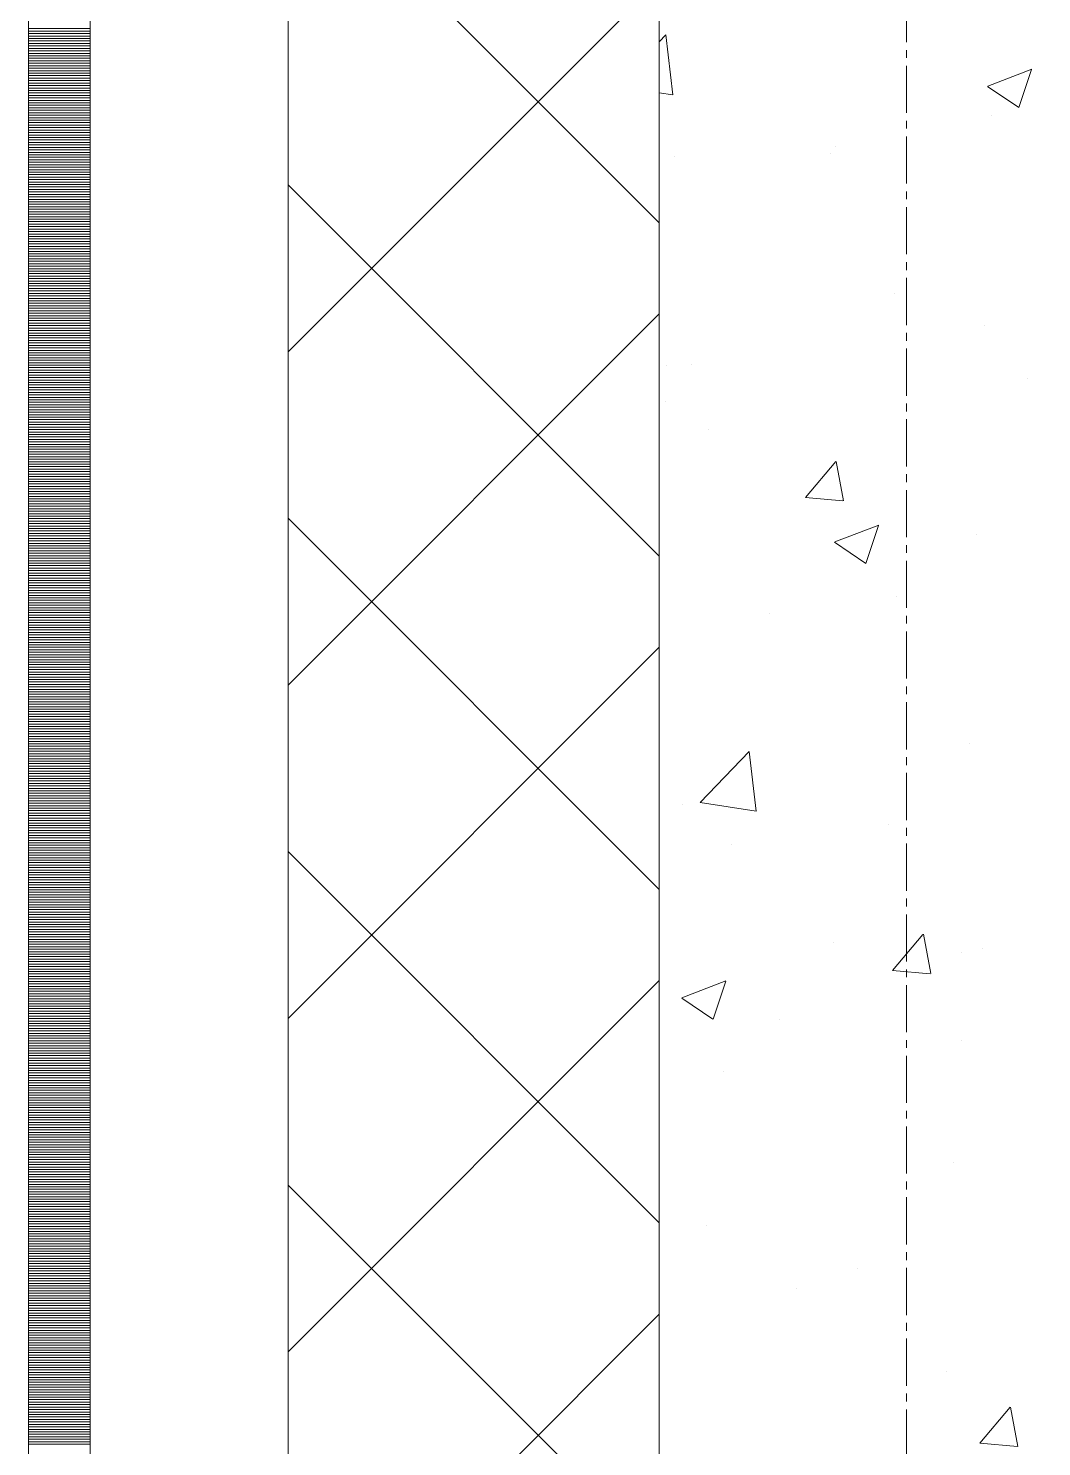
# Model space of a CAD drawing. Header units: millimetres. Extents: x 538266 to 1167394, y 114608 to 637157.
# Drawn here: x 828883 to 829292, y 173898 to 174471 of the extents above; entities that cross this region are included whole.
import ezdxf
from ezdxf.enums import TextEntityAlignment as Align

# ---------------------------------------------------------------- set-up
doc = ezdxf.new("R2010")
doc.units = ezdxf.units.MM
doc.linetypes.add('CENTER2', pattern=[28.575, 19.05, -3.175, 3.175, -3.175])
doc.linetypes.add('DASHED', pattern=[19.05, 12.7, -6.35])
doc.layers.get('Defpoints').update_dxf_attribs({"color": 140})
doc.layers.add('АР_Делит', color=120, linetype='Continuous', lineweight=0, plot=False)
for name, color, linetype, lineweight in [('АР_Стены ПЕНОблок', 52, 'Continuous', 20), ('АР_Тонкая', 254, 'Continuous', 5), ('АР_Утеплитель', 31, 'Continuous', 0), ('АР_Штриховка', 8, 'Continuous', 0)]:
    doc.layers.add(name, color=color, linetype=linetype, lineweight=lineweight)
doc.layers.add('РД_Оси_100', color=7, linetype='Continuous', lineweight=0, true_color=0x525252)
doc.styles.add('style1', font='ARIALN.TTF')

# ---------------------------------------------------------------- blocks, each defined once
blk = doc.blocks.new('2_этаж')
at = {"layer": 'АР_Стены ПЕНОблок', "color": 18, "linetype": 'Continuous', "lineweight": 20, "true_color": 0x000000}
blk.add_line((672773.57, 213213.25), (672773.57, 137013.25), dxfattribs=at)
at = {"layer": 'АР_Тонкая', "color": 18, "linetype": 'Continuous', "lineweight": 5, "true_color": 0x000000}
for p, q in [((672518.57, 213213.25), (672518.57, 137013.25)), ((672543.57, 213213.25), (672543.57, 137013.25)), ((672543.57, 137013.25), (672543.57, 213213.25)), ((672623.57, 137013.25), (672623.57, 213213.25))]:
    blk.add_line(p, q, dxfattribs=at)
at = {"layer": 'АР_Утеплитель', "color": 18, "linetype": 'Continuous', "lineweight": 0, "true_color": 0x000000}
for p, q in [((672623.57, 213213.25), (672623.57, 137013.25)), ((672773.57, 137013.25), (672773.57, 213213.25))]:
    blk.add_line(p, q, dxfattribs=at)
at = {"layer": 'АР_Штриховка', "color": 18, "linetype": 'Continuous', "lineweight": 0, "true_color": 0x000000}
for p, q in [((672773.57, 174392.54), (672623.57, 174542.54)), ((672623.57, 174340.41), (672773.57, 174490.41)), ((672518.57, 174471), (672543.57, 174471)), ((672518.57, 174470), (672543.57, 174470)), ((672518.57, 174469), (672543.57, 174469)), ((672518.57, 174468), (672543.57, 174468)), ((672518.57, 174467), (672543.57, 174467)), ((672518.57, 174466), (672543.57, 174466)), ((672518.57, 174465), (672543.57, 174465)), ((672773.57, 174465.65), (672776.23, 174468.42)), ((672779.09, 174444.3), (672776.29, 174468.42)), ((672518.57, 174464), (672543.57, 174464)), ((672518.57, 174463), (672543.57, 174463)), ((672518.57, 174462), (672543.57, 174462)), ((672518.57, 174461), (672543.57, 174461)), ((672518.57, 174460), (672543.57, 174460)), ((672518.57, 174459), (672543.57, 174459)), ((672518.57, 174458), (672543.57, 174458)), ((672518.57, 174457), (672543.57, 174457)), ((672518.57, 174456), (672543.57, 174456)), ((672518.57, 174455), (672543.57, 174455)), ((672518.57, 174454), (672543.57, 174454)), ((672518.57, 174453), (672543.57, 174453)), ((672906.32, 174447.78), (672924.11, 174454.6)), ((672918.91, 174439.11), (672924.06, 174454.46)), ((672518.57, 174452), (672543.57, 174452)), ((672518.57, 174451), (672543.57, 174451)), ((672518.57, 174450), (672543.57, 174450)), ((672518.57, 174449), (672543.57, 174449)), ((672518.57, 174448), (672543.57, 174448)), ((672906.26, 174447.63), (672918.89, 174439.11)), ((672518.57, 174447), (672543.57, 174447)), ((672518.57, 174446), (672543.57, 174446)), ((672518.57, 174445), (672543.57, 174445)), ((672518.57, 174444), (672543.57, 174444)), ((672518.57, 174443), (672543.57, 174443)), ((672518.57, 174442), (672543.57, 174442)), ((672773.57, 174445.05), (672779.08, 174444.2)), ((672518.57, 174441), (672543.57, 174441)), ((672518.57, 174440), (672543.57, 174440)), ((672518.57, 174439), (672543.57, 174439)), ((672518.57, 174438), (672543.57, 174438)), ((672518.57, 174437), (672543.57, 174437)), ((672518.57, 174436), (672543.57, 174436)), ((672908.05, 174435.77), (672908.05, 174435.77)), ((672518.57, 174435), (672543.57, 174435)), ((672518.57, 174434), (672543.57, 174434)), ((672518.57, 174433), (672543.57, 174433)), ((672518.57, 174432), (672543.57, 174432)), ((672518.57, 174431), (672543.57, 174431)), ((672518.57, 174430), (672543.57, 174430)), ((672518.57, 174429), (672543.57, 174429)), ((672518.57, 174428), (672543.57, 174428)), ((672518.57, 174427), (672543.57, 174427)), ((672518.57, 174426), (672543.57, 174426)), ((672518.57, 174425), (672543.57, 174425)), ((672518.57, 174424), (672543.57, 174424)), ((672518.57, 174423), (672543.57, 174423)), ((672518.57, 174422), (672543.57, 174422)), ((672518.57, 174421), (672543.57, 174421)), ((672518.57, 174420), (672543.57, 174420)), ((672518.57, 174419), (672543.57, 174419)), ((672779.75, 174419.51), (672779.75, 174419.51)), ((672842.77, 174420.65), (672842.77, 174420.65)), ((672844.7, 174423.4), (672844.7, 174423.4)), ((672518.57, 174418), (672543.57, 174418)), ((672518.57, 174417), (672543.57, 174417)), ((672518.57, 174416), (672543.57, 174416)), ((672518.57, 174415), (672543.57, 174415)), ((672518.57, 174414), (672543.57, 174414)), ((672518.57, 174413), (672543.57, 174413)), ((672518.57, 174412), (672543.57, 174412)), ((672518.57, 174411), (672543.57, 174411)), ((672518.57, 174410), (672543.57, 174410)), ((672518.57, 174409), (672543.57, 174409)), ((672518.57, 174408), (672543.57, 174408)), ((672773.57, 174257.84), (672623.57, 174407.84)), ((672518.57, 174407), (672543.57, 174407)), ((672518.57, 174406), (672543.57, 174406)), ((672518.57, 174405), (672543.57, 174405)), ((672518.57, 174404), (672543.57, 174404)), ((672518.57, 174403), (672543.57, 174403)), ((672518.57, 174402), (672543.57, 174402)), ((672518.57, 174401), (672543.57, 174401)), ((672518.57, 174400), (672543.57, 174400)), ((672518.57, 174399), (672543.57, 174399)), ((672518.57, 174398), (672543.57, 174398)), ((672518.57, 174397), (672543.57, 174397)), ((672518.57, 174396), (672543.57, 174396)), ((672518.57, 174395), (672543.57, 174395)), ((672518.57, 174394), (672543.57, 174394)), ((672518.57, 174393), (672543.57, 174393)), ((672518.57, 174392), (672543.57, 174392)), ((672518.57, 174391), (672543.57, 174391)), ((672518.57, 174390), (672543.57, 174390)), ((672518.57, 174389), (672543.57, 174389)), ((672518.57, 174388), (672543.57, 174388)), ((672518.57, 174387), (672543.57, 174387)), ((672518.57, 174386), (672543.57, 174386)), ((672518.57, 174385), (672543.57, 174385)), ((672518.57, 174384), (672543.57, 174384)), ((672518.57, 174383), (672543.57, 174383)), ((672518.57, 174382), (672543.57, 174382)), ((672518.57, 174381), (672543.57, 174381)), ((672518.57, 174380), (672543.57, 174380)), ((672518.57, 174379), (672543.57, 174379)), ((672518.57, 174378), (672543.57, 174378)), ((672518.57, 174377), (672543.57, 174377)), ((672518.57, 174376), (672543.57, 174376)), ((672518.57, 174375), (672543.57, 174375)), ((672518.57, 174374), (672543.57, 174374)), ((672518.57, 174373), (672543.57, 174373)), ((672518.57, 174372), (672543.57, 174372)), ((672518.57, 174371), (672543.57, 174371)), ((672518.57, 174370), (672543.57, 174370)), ((672518.57, 174369), (672543.57, 174369)), ((672518.57, 174368), (672543.57, 174368)), ((672518.57, 174367), (672543.57, 174367)), ((672518.57, 174366), (672543.57, 174366)), ((672518.57, 174365), (672543.57, 174365)), ((672518.57, 174364), (672543.57, 174364)), ((672518.57, 174363), (672543.57, 174363)), ((672518.57, 174362), (672543.57, 174362)), ((672868.78, 174363.83), (672868.78, 174363.83)), ((672518.57, 174361), (672543.57, 174361)), ((672518.57, 174360), (672543.57, 174360)), ((672518.57, 174359), (672543.57, 174359)), ((672518.57, 174358), (672543.57, 174358)), ((672518.57, 174357), (672543.57, 174357)), ((672518.57, 174356), (672543.57, 174356)), ((672623.57, 174205.7), (672773.57, 174355.7)), ((672518.57, 174355), (672543.57, 174355)), ((672518.57, 174354), (672543.57, 174354)), ((672518.57, 174353), (672543.57, 174353)), ((672518.57, 174352), (672543.57, 174352)), ((672518.57, 174351), (672543.57, 174351)), ((672518.57, 174350), (672543.57, 174350)), ((672904.96, 174351.21), (672904.96, 174351.21)), ((672518.57, 174349), (672543.57, 174349)), ((672518.57, 174348), (672543.57, 174348)), ((672518.57, 174347), (672543.57, 174347)), ((672518.57, 174346), (672543.57, 174346)), ((672518.57, 174345), (672543.57, 174345)), ((672518.57, 174344), (672543.57, 174344)), ((672518.57, 174343), (672543.57, 174343)), ((672518.57, 174342), (672543.57, 174342)), ((672518.57, 174341), (672543.57, 174341)), ((672518.57, 174340), (672543.57, 174340)), ((672518.57, 174339), (672543.57, 174339)), ((672518.57, 174338), (672543.57, 174338)), ((672518.57, 174337), (672543.57, 174337)), ((672518.57, 174336), (672543.57, 174336)), ((672518.57, 174335), (672543.57, 174335)), ((672518.57, 174334), (672543.57, 174334)), ((672518.57, 174333), (672543.57, 174333)), ((672776.67, 174334.95), (672776.67, 174334.95)), ((672786.75, 174335.44), (672786.75, 174335.44)), ((672518.57, 174332), (672543.57, 174332)), ((672518.57, 174331), (672543.57, 174331)), ((672518.57, 174330), (672543.57, 174330)), ((672518.57, 174329), (672543.57, 174329)), ((672518.57, 174328), (672543.57, 174328)), ((672518.57, 174327), (672543.57, 174327)), ((672922.34, 174329.72), (672922.34, 174329.72)), ((672518.57, 174326), (672543.57, 174326)), ((672518.57, 174325), (672543.57, 174325)), ((672518.57, 174324), (672543.57, 174324)), ((672518.57, 174323), (672543.57, 174323)), ((672518.57, 174322), (672543.57, 174322)), ((672518.57, 174321), (672543.57, 174321)), ((672518.57, 174320), (672543.57, 174320)), ((672518.57, 174319), (672543.57, 174319)), ((672518.57, 174318), (672543.57, 174318)), ((672518.57, 174317), (672543.57, 174317)), ((672518.57, 174316), (672543.57, 174316)), ((672775.95, 174320.47), (672775.95, 174320.47)), ((672518.57, 174315), (672543.57, 174315)), ((672518.57, 174314), (672543.57, 174314)), ((672518.57, 174313), (672543.57, 174313)), ((672518.57, 174312), (672543.57, 174312)), ((672518.57, 174311), (672543.57, 174311)), ((672518.57, 174310), (672543.57, 174310)), ((672518.57, 174309), (672543.57, 174309)), ((672518.57, 174308), (672543.57, 174308)), ((672518.57, 174307), (672543.57, 174307)), ((672518.57, 174306), (672543.57, 174306)), ((672518.57, 174305), (672543.57, 174305)), ((672518.57, 174304), (672543.57, 174304)), ((672793.58, 174309.08), (672793.58, 174309.08)), ((672518.57, 174303), (672543.57, 174303)), ((672518.57, 174302), (672543.57, 174302)), ((672518.57, 174301), (672543.57, 174301)), ((672518.57, 174300), (672543.57, 174300)), ((672518.57, 174299), (672543.57, 174299)), ((672518.57, 174298), (672543.57, 174298)), ((672518.57, 174297), (672543.57, 174297)), ((672518.57, 174296), (672543.57, 174296)), ((672518.57, 174295), (672543.57, 174295)), ((672518.57, 174294), (672543.57, 174294)), ((672518.57, 174293), (672543.57, 174293)), ((672832.66, 174281.48), (672844.9, 174296.07)), ((672848.06, 174280.18), (672845.12, 174296.1)), ((672518.57, 174292), (672543.57, 174292)), ((672518.57, 174291), (672543.57, 174291)), ((672518.57, 174290), (672543.57, 174290)), ((672518.57, 174289), (672543.57, 174289)), ((672518.57, 174288), (672543.57, 174288)), ((672518.57, 174287), (672543.57, 174287)), ((672518.57, 174286), (672543.57, 174286)), ((672518.57, 174285), (672543.57, 174285)), ((672518.57, 174284), (672543.57, 174284)), ((672518.57, 174283), (672543.57, 174283)), ((672518.57, 174282), (672543.57, 174282)), ((672518.57, 174281), (672543.57, 174281)), ((672832.66, 174281.47), (672847.84, 174280.14)), ((672518.57, 174280), (672543.57, 174280)), ((672518.57, 174279), (672543.57, 174279)), ((672518.57, 174278), (672543.57, 174278)), ((672518.57, 174277), (672543.57, 174277)), ((672518.57, 174276), (672543.57, 174276)), ((672518.57, 174275), (672543.57, 174275)), ((672518.57, 174274), (672543.57, 174274)), ((672518.57, 174273), (672543.57, 174273)), ((672518.57, 174272), (672543.57, 174272)), ((672518.57, 174271), (672543.57, 174271)), ((672518.57, 174270), (672543.57, 174270)), ((672773.57, 174123.14), (672623.57, 174273.14)), ((672844.52, 174263.59), (672862.31, 174270.41)), ((672857.1, 174254.92), (672862.25, 174270.27)), ((672518.57, 174269), (672543.57, 174269)), ((672518.57, 174268), (672543.57, 174268)), ((672518.57, 174267), (672543.57, 174267)), ((672518.57, 174266), (672543.57, 174266)), ((672518.57, 174265), (672543.57, 174265)), ((672518.57, 174264), (672543.57, 174264)), ((672901.87, 174266.66), (672901.87, 174266.66)), ((672518.57, 174263), (672543.57, 174263)), ((672518.57, 174262), (672543.57, 174262)), ((672518.57, 174261), (672543.57, 174261)), ((672518.57, 174260), (672543.57, 174260)), ((672518.57, 174259), (672543.57, 174259)), ((672844.46, 174263.44), (672857.09, 174254.92)), ((672518.57, 174258), (672543.57, 174258)), ((672518.57, 174257), (672543.57, 174257)), ((672518.57, 174256), (672543.57, 174256)), ((672518.57, 174255), (672543.57, 174255)), ((672518.57, 174254), (672543.57, 174254)), ((672518.57, 174253), (672543.57, 174253)), ((672518.57, 174252), (672543.57, 174252)), ((672518.57, 174251), (672543.57, 174251)), ((672518.57, 174250), (672543.57, 174250)), ((672518.57, 174249), (672543.57, 174249)), ((672518.57, 174248), (672543.57, 174248)), ((672518.57, 174247), (672543.57, 174247)), ((672773.58, 174250.4), (672773.58, 174250.4)), ((672518.57, 174246), (672543.57, 174246)), ((672518.57, 174245), (672543.57, 174245)), ((672518.57, 174244), (672543.57, 174244)), ((672518.57, 174243), (672543.57, 174243)), ((672518.57, 174242), (672543.57, 174242)), ((672518.57, 174241), (672543.57, 174241)), ((672869.54, 174241.41), (672869.54, 174241.41)), ((672518.57, 174240), (672543.57, 174240)), ((672518.57, 174239), (672543.57, 174239)), ((672518.57, 174238), (672543.57, 174238)), ((672518.57, 174237), (672543.57, 174237)), ((672518.57, 174236), (672543.57, 174236)), ((672518.57, 174235), (672543.57, 174235)), ((672518.57, 174234), (672543.57, 174234)), ((672518.57, 174233), (672543.57, 174233)), ((672518.57, 174232), (672543.57, 174232)), ((672518.57, 174231), (672543.57, 174231)), ((672518.57, 174230), (672543.57, 174230)), ((672818.25, 174234.72), (672818.25, 174234.72)), ((672518.57, 174229), (672543.57, 174229)), ((672518.57, 174228), (672543.57, 174228)), ((672518.57, 174227), (672543.57, 174227)), ((672518.57, 174226), (672543.57, 174226)), ((672518.57, 174225), (672543.57, 174225)), ((672518.57, 174224), (672543.57, 174224)), ((672518.57, 174223), (672543.57, 174223)), ((672518.57, 174222), (672543.57, 174222)), ((672518.57, 174221), (672543.57, 174221)), ((672518.57, 174220), (672543.57, 174220)), ((672518.57, 174219), (672543.57, 174219)), ((672518.57, 174218), (672543.57, 174218)), ((672623.57, 174071), (672773.57, 174221)), ((672518.57, 174217), (672543.57, 174217)), ((672518.57, 174216), (672543.57, 174216)), ((672518.57, 174215), (672543.57, 174215)), ((672518.57, 174214), (672543.57, 174214)), ((672518.57, 174213), (672543.57, 174213)), ((672518.57, 174212), (672543.57, 174212)), ((672518.57, 174211), (672543.57, 174211)), ((672518.57, 174210), (672543.57, 174210)), ((672518.57, 174209), (672543.57, 174209)), ((672518.57, 174208), (672543.57, 174208)), ((672518.57, 174207), (672543.57, 174207)), ((672518.57, 174206), (672543.57, 174206)), ((672518.57, 174205), (672543.57, 174205)), ((672518.57, 174204), (672543.57, 174204)), ((672518.57, 174203), (672543.57, 174203)), ((672518.57, 174202), (672543.57, 174202)), ((672518.57, 174201), (672543.57, 174201)), ((672518.57, 174200), (672543.57, 174200)), ((672518.57, 174199), (672543.57, 174199)), ((672518.57, 174198), (672543.57, 174198)), ((672518.57, 174197), (672543.57, 174197)), ((672518.57, 174196), (672543.57, 174196)), ((672518.57, 174195), (672543.57, 174195)), ((672518.57, 174194), (672543.57, 174194)), ((672518.57, 174193), (672543.57, 174193)), ((672518.57, 174192), (672543.57, 174192)), ((672518.57, 174191), (672543.57, 174191)), ((672518.57, 174190), (672543.57, 174190)), ((672518.57, 174189), (672543.57, 174189)), ((672518.57, 174188), (672543.57, 174188)), ((672518.57, 174187), (672543.57, 174187)), ((672518.57, 174186), (672543.57, 174186)), ((672518.57, 174185), (672543.57, 174185)), ((672518.57, 174184), (672543.57, 174184)), ((672518.57, 174183), (672543.57, 174183)), ((672518.57, 174182), (672543.57, 174182)), ((672518.57, 174181), (672543.57, 174181)), ((672518.57, 174180), (672543.57, 174180)), ((672518.57, 174179), (672543.57, 174179)), ((672518.57, 174178), (672543.57, 174178)), ((672790.12, 174158.33), (672809.9, 174178.95)), ((672812.77, 174154.83), (672809.96, 174178.95)), ((672898.79, 174182.1), (672898.79, 174182.1)), ((672518.57, 174177), (672543.57, 174177)), ((672518.57, 174176), (672543.57, 174176)), ((672518.57, 174175), (672543.57, 174175)), ((672518.57, 174174), (672543.57, 174174)), ((672518.57, 174173), (672543.57, 174173)), ((672518.57, 174172), (672543.57, 174172)), ((672518.57, 174171), (672543.57, 174171)), ((672518.57, 174170), (672543.57, 174170)), ((672518.57, 174169), (672543.57, 174169)), ((672518.57, 174168), (672543.57, 174168)), ((672518.57, 174167), (672543.57, 174167)), ((672518.57, 174166), (672543.57, 174166)), ((672518.57, 174165), (672543.57, 174165)), ((672518.57, 174164), (672543.57, 174164)), ((672518.57, 174163), (672543.57, 174163)), ((672518.57, 174162), (672543.57, 174162)), ((672518.57, 174161), (672543.57, 174161)), ((672518.57, 174160), (672543.57, 174160)), ((672518.57, 174159), (672543.57, 174159)), ((672518.57, 174158), (672543.57, 174158)), ((672518.57, 174157), (672543.57, 174157)), ((672518.57, 174156), (672543.57, 174156)), ((672518.57, 174155), (672543.57, 174155)), ((672783.09, 174157.53), (672783.09, 174157.53)), ((672790.16, 174158.23), (672812.75, 174154.73)), ((672518.57, 174154), (672543.57, 174154)), ((672518.57, 174153), (672543.57, 174153)), ((672518.57, 174152), (672543.57, 174152)), ((672518.57, 174151), (672543.57, 174151)), ((672518.57, 174150), (672543.57, 174150)), ((672866.31, 174149.6), (672866.31, 174149.6)), ((672518.57, 174149), (672543.57, 174149)), ((672518.57, 174148), (672543.57, 174148)), ((672518.57, 174147), (672543.57, 174147)), ((672518.57, 174146), (672543.57, 174146)), ((672518.57, 174145), (672543.57, 174145)), ((672518.57, 174144), (672543.57, 174144)), ((672518.57, 174143), (672543.57, 174143)), ((672518.57, 174142), (672543.57, 174142)), ((672518.57, 174141), (672543.57, 174141)), ((672518.57, 174140), (672543.57, 174140)), ((672518.57, 174139), (672543.57, 174139)), ((672518.57, 174138), (672543.57, 174138)), ((672773.57, 173988.43), (672623.57, 174138.43)), ((672802.72, 174141.23), (672802.72, 174141.23)), ((672518.57, 174137), (672543.57, 174137)), ((672518.57, 174136), (672543.57, 174136)), ((672518.57, 174135), (672543.57, 174135)), ((672518.57, 174134), (672543.57, 174134)), ((672518.57, 174133), (672543.57, 174133)), ((672518.57, 174132), (672543.57, 174132)), ((672518.57, 174131), (672543.57, 174131)), ((672518.57, 174130), (672543.57, 174130)), ((672518.57, 174129), (672543.57, 174129)), ((672518.57, 174128), (672543.57, 174128)), ((672518.57, 174127), (672543.57, 174127)), ((672518.57, 174126), (672543.57, 174126)), ((672518.57, 174125), (672543.57, 174125)), ((672518.57, 174124), (672543.57, 174124)), ((672518.57, 174123), (672543.57, 174123)), ((672518.57, 174122), (672543.57, 174122)), ((672518.57, 174121), (672543.57, 174121)), ((672518.57, 174120), (672543.57, 174120)), ((672518.57, 174119), (672543.57, 174119)), ((672518.57, 174118), (672543.57, 174118)), ((672518.57, 174117), (672543.57, 174117)), ((672518.57, 174116), (672543.57, 174116)), ((672518.57, 174115), (672543.57, 174115)), ((672518.57, 174114), (672543.57, 174114)), ((672518.57, 174113), (672543.57, 174113)), ((672518.57, 174112), (672543.57, 174112)), ((672518.57, 174111), (672543.57, 174111)), ((672518.57, 174110), (672543.57, 174110)), ((672518.57, 174109), (672543.57, 174109)), ((672518.57, 174108), (672543.57, 174108)), ((672518.57, 174107), (672543.57, 174107)), ((672518.57, 174106), (672543.57, 174106)), ((672518.57, 174105), (672543.57, 174105)), ((672518.57, 174104), (672543.57, 174104)), ((672867.9, 174090.42), (672880.15, 174105.01)), ((672883.3, 174089.13), (672880.36, 174105.05)), ((672518.57, 174103), (672543.57, 174103)), ((672518.57, 174102), (672543.57, 174102)), ((672518.57, 174101), (672543.57, 174101)), ((672518.57, 174100), (672543.57, 174100)), ((672518.57, 174099), (672543.57, 174099)), ((672518.57, 174098), (672543.57, 174098)), ((672843.96, 174101.76), (672843.96, 174101.76)), ((672904.38, 174099.2), (672904.38, 174099.2)), ((672518.57, 174097), (672543.57, 174097)), ((672518.57, 174096), (672543.57, 174096)), ((672518.57, 174095), (672543.57, 174095)), ((672518.57, 174094), (672543.57, 174094)), ((672518.57, 174093), (672543.57, 174093)), ((672518.57, 174092), (672543.57, 174092)), ((672895.7, 174097.55), (672895.7, 174097.55)), ((672518.57, 174091), (672543.57, 174091)), ((672518.57, 174090), (672543.57, 174090)), ((672518.57, 174089), (672543.57, 174089)), ((672518.57, 174088), (672543.57, 174088)), ((672518.57, 174087), (672543.57, 174087)), ((672623.57, 173936.3), (672773.57, 174086.3)), ((672782.72, 174079.4), (672800.5, 174086.23)), ((672867.9, 174090.41), (672883.08, 174089.09)), ((672518.57, 174086), (672543.57, 174086)), ((672518.57, 174085), (672543.57, 174085)), ((672518.57, 174084), (672543.57, 174084)), ((672518.57, 174083), (672543.57, 174083)), ((672518.57, 174082), (672543.57, 174082)), ((672518.57, 174081), (672543.57, 174081)), ((672795.3, 174070.73), (672800.45, 174086.08)), ((672518.57, 174080), (672543.57, 174080)), ((672518.57, 174079), (672543.57, 174079)), ((672518.57, 174078), (672543.57, 174078)), ((672518.57, 174077), (672543.57, 174077)), ((672518.57, 174076), (672543.57, 174076)), ((672518.57, 174075), (672543.57, 174075)), ((672782.65, 174079.26), (672795.29, 174070.73)), ((672518.57, 174074), (672543.57, 174074)), ((672518.57, 174073), (672543.57, 174073)), ((672518.57, 174072), (672543.57, 174072)), ((672518.57, 174071), (672543.57, 174071)), ((672518.57, 174070), (672543.57, 174070)), ((672518.57, 174069), (672543.57, 174069)), ((672822.34, 174070.81), (672822.34, 174070.81)), ((672518.57, 174068), (672543.57, 174068)), ((672518.57, 174067), (672543.57, 174067)), ((672518.57, 174066), (672543.57, 174066)), ((672518.57, 174065), (672543.57, 174065)), ((672518.57, 174064), (672543.57, 174064)), ((672518.57, 174063), (672543.57, 174063)), ((672518.57, 174062), (672543.57, 174062)), ((672518.57, 174061), (672543.57, 174061)), ((672518.57, 174060), (672543.57, 174060)), ((672518.57, 174059), (672543.57, 174059)), ((672518.57, 174058), (672543.57, 174058)), ((672895.69, 174062.08), (672895.69, 174062.08)), ((672518.57, 174057), (672543.57, 174057)), ((672518.57, 174056), (672543.57, 174056)), ((672518.57, 174055), (672543.57, 174055)), ((672518.57, 174054), (672543.57, 174054)), ((672518.57, 174053), (672543.57, 174053)), ((672518.57, 174052), (672543.57, 174052)), ((672518.57, 174051), (672543.57, 174051)), ((672518.57, 174050), (672543.57, 174050)), ((672518.57, 174049), (672543.57, 174049)), ((672518.57, 174048), (672543.57, 174048)), ((672518.57, 174047), (672543.57, 174047)), ((672518.57, 174046), (672543.57, 174046)), ((672799.49, 174049.42), (672799.49, 174049.42)), ((672518.57, 174045), (672543.57, 174045)), ((672518.57, 174044), (672543.57, 174044)), ((672518.57, 174043), (672543.57, 174043)), ((672518.57, 174042), (672543.57, 174042)), ((672518.57, 174041), (672543.57, 174041)), ((672518.57, 174040), (672543.57, 174040)), ((672518.57, 174039), (672543.57, 174039)), ((672518.57, 174038), (672543.57, 174038)), ((672518.57, 174037), (672543.57, 174037)), ((672518.57, 174036), (672543.57, 174036)), ((672518.57, 174035), (672543.57, 174035)), ((672518.57, 174034), (672543.57, 174034)), ((672518.57, 174033), (672543.57, 174033)), ((672518.57, 174032), (672543.57, 174032)), ((672518.57, 174031), (672543.57, 174031)), ((672518.57, 174030), (672543.57, 174030)), ((672518.57, 174029), (672543.57, 174029)), ((672518.57, 174028), (672543.57, 174028)), ((672518.57, 174027), (672543.57, 174027)), ((672518.57, 174026), (672543.57, 174026)), ((672518.57, 174025), (672543.57, 174025)), ((672518.57, 174024), (672543.57, 174024)), ((672518.57, 174023), (672543.57, 174023)), ((672518.57, 174022), (672543.57, 174022)), ((672518.57, 174021), (672543.57, 174021)), ((672518.57, 174020), (672543.57, 174020)), ((672518.57, 174019), (672543.57, 174019)), ((672518.57, 174018), (672543.57, 174018)), ((672518.57, 174017), (672543.57, 174017)), ((672518.57, 174016), (672543.57, 174016)), ((672518.57, 174015), (672543.57, 174015)), ((672518.57, 174014), (672543.57, 174014)), ((672518.57, 174013), (672543.57, 174013)), ((672518.57, 174012), (672543.57, 174012)), ((672892.61, 174012.99), (672892.61, 174012.99)), ((672518.57, 174011), (672543.57, 174011)), ((672518.57, 174010), (672543.57, 174010)), ((672518.57, 174009), (672543.57, 174009)), ((672518.57, 174008), (672543.57, 174008)), ((672518.57, 174007), (672543.57, 174007)), ((672518.57, 174006), (672543.57, 174006)), ((672518.57, 174005), (672543.57, 174005)), ((672518.57, 174004), (672543.57, 174004)), ((672518.57, 174003), (672543.57, 174003)), ((672518.57, 174002), (672543.57, 174002)), ((672518.57, 174001), (672543.57, 174001)), ((672773.57, 173853.73), (672623.57, 174003.73)), ((672518.57, 174000), (672543.57, 174000)), ((672518.57, 173999), (672543.57, 173999)), ((672518.57, 173998), (672543.57, 173998)), ((672518.57, 173997), (672543.57, 173997)), ((672518.57, 173996), (672543.57, 173996)), ((672518.57, 173995), (672543.57, 173995)), ((672518.57, 173994), (672543.57, 173994)), ((672518.57, 173993), (672543.57, 173993)), ((672518.57, 173992), (672543.57, 173992)), ((672518.57, 173991), (672543.57, 173991)), ((672518.57, 173990), (672543.57, 173990)), ((672518.57, 173989), (672543.57, 173989)), ((672518.57, 173988), (672543.57, 173988)), ((672518.57, 173987), (672543.57, 173987)), ((672518.57, 173986), (672543.57, 173986)), ((672518.57, 173985), (672543.57, 173985)), ((672518.57, 173984), (672543.57, 173984)), ((672518.57, 173983), (672543.57, 173983)), ((672792.83, 173987.44), (672792.83, 173987.44)), ((672518.57, 173982), (672543.57, 173982)), ((672518.57, 173981), (672543.57, 173981)), ((672518.57, 173980), (672543.57, 173980)), ((672518.57, 173979), (672543.57, 173979)), ((672518.57, 173978), (672543.57, 173978)), ((672518.57, 173977), (672543.57, 173977)), ((672518.57, 173976), (672543.57, 173976)), ((672518.57, 173975), (672543.57, 173975)), ((672518.57, 173974), (672543.57, 173974)), ((672518.57, 173973), (672543.57, 173973)), ((672518.57, 173972), (672543.57, 173972)), ((672518.57, 173971), (672543.57, 173971)), ((672518.57, 173970), (672543.57, 173970)), ((672518.57, 173969), (672543.57, 173969)), ((672518.57, 173968), (672543.57, 173968)), ((672518.57, 173967), (672543.57, 173967)), ((672518.57, 173966), (672543.57, 173966)), ((672853.84, 173970.09), (672853.84, 173970.09)), ((672518.57, 173965), (672543.57, 173965)), ((672518.57, 173964), (672543.57, 173964)), ((672518.57, 173963), (672543.57, 173963)), ((672518.57, 173962), (672543.57, 173962)), ((672518.57, 173961), (672543.57, 173961)), ((672828.87, 173961.9), (672828.87, 173961.9)), ((672518.57, 173960), (672543.57, 173960)), ((672518.57, 173959), (672543.57, 173959)), ((672518.57, 173958), (672543.57, 173958)), ((672518.57, 173957), (672543.57, 173957)), ((672518.57, 173956), (672543.57, 173956)), ((672518.57, 173955), (672543.57, 173955)), ((672518.57, 173954), (672543.57, 173954)), ((672518.57, 173953), (672543.57, 173953)), ((672518.57, 173952), (672543.57, 173952)), ((672518.57, 173951), (672543.57, 173951)), ((672518.57, 173950), (672543.57, 173950)), ((672518.57, 173949), (672543.57, 173949)), ((672623.57, 173801.59), (672773.57, 173951.59)), ((672518.57, 173948), (672543.57, 173948)), ((672518.57, 173947), (672543.57, 173947)), ((672518.57, 173946), (672543.57, 173946)), ((672518.57, 173945), (672543.57, 173945)), ((672518.57, 173944), (672543.57, 173944)), ((672518.57, 173943), (672543.57, 173943)), ((672518.57, 173942), (672543.57, 173942)), ((672518.57, 173941), (672543.57, 173941)), ((672518.57, 173940), (672543.57, 173940)), ((672518.57, 173939), (672543.57, 173939)), ((672518.57, 173938), (672543.57, 173938)), ((672518.57, 173937), (672543.57, 173937)), ((672518.57, 173936), (672543.57, 173936)), ((672518.57, 173935), (672543.57, 173935)), ((672518.57, 173934), (672543.57, 173934)), ((672518.57, 173933), (672543.57, 173933)), ((672518.57, 173932), (672543.57, 173932)), ((672518.57, 173931), (672543.57, 173931)), ((672518.57, 173930), (672543.57, 173930)), ((672518.57, 173929), (672543.57, 173929)), ((672518.57, 173928), (672543.57, 173928)), ((672518.57, 173927), (672543.57, 173927)), ((672518.57, 173926), (672543.57, 173926)), ((672889.52, 173928.44), (672889.52, 173928.44)), ((672518.57, 173925), (672543.57, 173925)), ((672518.57, 173924), (672543.57, 173924)), ((672518.57, 173923), (672543.57, 173923)), ((672518.57, 173922), (672543.57, 173922)), ((672518.57, 173921), (672543.57, 173921)), ((672518.57, 173920), (672543.57, 173920)), ((672518.57, 173919), (672543.57, 173919)), ((672518.57, 173918), (672543.57, 173918)), ((672518.57, 173917), (672543.57, 173917)), ((672518.57, 173916), (672543.57, 173916)), ((672518.57, 173915), (672543.57, 173915)), ((672518.57, 173914), (672543.57, 173914)), ((672518.57, 173913), (672543.57, 173913)), ((672518.57, 173912), (672543.57, 173912)), ((672518.57, 173911), (672543.57, 173911)), ((672518.57, 173910), (672543.57, 173910)), ((672518.57, 173909), (672543.57, 173909)), ((672903.15, 173899.36), (672915.39, 173913.95)), ((672918.54, 173898.07), (672915.61, 173913.99)), ((672518.57, 173908), (672543.57, 173908)), ((672518.57, 173907), (672543.57, 173907)), ((672518.57, 173906), (672543.57, 173906)), ((672518.57, 173905), (672543.57, 173905)), ((672518.57, 173904), (672543.57, 173904)), ((672518.57, 173903), (672543.57, 173903)), ((672518.57, 173902), (672543.57, 173902)), ((672518.57, 173901), (672543.57, 173901)), ((672518.57, 173900), (672543.57, 173900)), ((672518.57, 173899), (672543.57, 173899)), ((672903.15, 173899.36), (672918.33, 173898.03))]:
    blk.add_line(p, q, dxfattribs=at)
at = {"layer": 'Defpoints', "color": 18, "true_color": 0x000000, "style": 'style1'}
for p in [(677970.57, 219836.39), (678101.19, 211681.39)]:
    blk.add_attdef('АР-ПОМЕЩЕНИЕ:НАИМЕНОВАНИЕ', text='', height=100, dxfattribs=at).set_placement(p, align=Align.MIDDLE)
blk = doc.blocks.new('СОШ_2200_АР_ОСИ_М100_28.05.24')
at = {"layer": 'АР_Делит', "color": 251, "linetype": 'DASHED', "true_color": 0x636466}
blk.add_lwpolyline([(114955, 135155), (114955, -355), (93595.036, -355), (93595.036, 13855), (94145, 13855), (94145, 68320), (66055, 68320), (66055, 13857.73), (83455, 13857.73), (83455, -355), (45245, -355), (45245, 13145), (44695, 13145), (44695, 26755), (45245, 26755), (45245, 68320), (20455, 68320), (20455, 26755), (27955, 26755), (27955, 13145), (-355, 13145), (-355, 100855)], dxfattribs=at)
at = {"layer": 'РД_Оси_100', "color": 251, "linetype": 'CENTER2', "true_color": 0x636466}
blk.add_line((0, -6155), (0, 139938.679), dxfattribs=at)

msp = doc.modelspace()

# ---------------------------------------------------------------- block references
msp.add_blockref('2_этаж', (156364.26, 0))
at = {"layer": 'РД_Оси_100'}
msp.add_blockref('СОШ_2200_АР_ОСИ_М100_28.05.24', (829237.83, 122413.25), dxfattribs=at)

doc.saveas('drawing.dxf')
